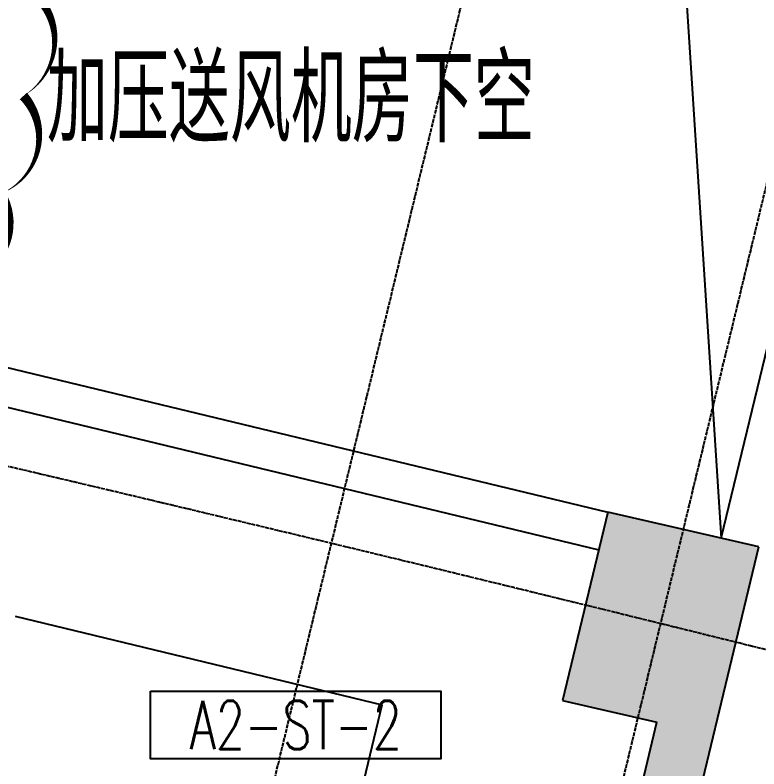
# Model space of a CAD drawing. Header units: millimetres. Extents: x 11639278 to 23698211, y -13072636 to -5537337.
# Drawn here: x 11792575 to 11796416, y -6320783 to -6316888 of the extents above; entities that cross this region are included whole.
import ezdxf
from ezdxf.enums import TextEntityAlignment as Align

# ---------------------------------------------------------------- set-up
doc = ezdxf.new("R2010")
doc.units = ezdxf.units.MM
doc.header["$LTSCALE"] = 10
doc.linetypes.add('A2-RI-F1$0$CENTER', pattern=[2, 1.25, -0.25, 0.25, -0.25])
doc.linetypes.add('A2-RI-F1$0$DOTE', pattern=[2.4200000000000004, 2, -0.2, 0.02, -0.2])
for name, color, linetype in [('A2-RI-F1$0$$1$A-SYMB-NUMB-T', 4, 'Continuous'), ('A2-RI-F1$0$$3$A-SYMB', 4, 'Continuous'), ('A2-RI-F1$0$A-GRID', 1, 'A2-RI-F1$0$CENTER'), ('A2-RI-F1$0$A-HATH-GRAY', 8, 'Continuous'), ('A2-RI-F1$0$A-SYMB-AREA', 4, 'Continuous'), ('A2-RI-F1$0$A-SYMB-NAME', 4, 'Continuous'), ('A2-RI-F1$0$A-SYMB-VOID', 35, 'Continuous'), ('A2-RI-F1$0$A-WALL', 7, 'Continuous'), ('A2-RI-F1$0$AUDIT_D_120618114340-341', 1, 'Continuous')]:
    doc.layers.add(name, color=color, linetype=linetype)
doc.styles.add('A2-RI-F1$0$$1$ECADI-TXT', font='simplex.shx', dxfattribs={"bigfont": 'hztxt.shx'})
doc.styles.add('A2-RI-F1$0$ECADI', font='hzs.shx', dxfattribs={"width": 0.7, "bigfont": 'hztxt.shx'})

# ---------------------------------------------------------------- blocks, each defined once
blk = doc.blocks.new('A2-RI-F1$0$$1$ECADI-TAG-CODE')
at = {"layer": 'A2-RI-F1$0$$1$A-SYMB-NUMB-T', "color": 1}
blk.add_lwpolyline([(1.793912929315411e-08, 3.499999970167053), (15.00000001793913, 3.499999970167053), (15.00000001793913, -2.983294677960657e-08), (1.793912929315411e-08, -2.983294677960657e-08)], close=True, dxfattribs=at)
at = {"layer": 'A2-RI-F1$0$$1$A-SYMB-NUMB-T', "style": 'A2-RI-F1$0$$1$ECADI-TXT', "width": 0.7}
blk.add_attdef('CODE', text='', height=2.5, dxfattribs=at).set_placement((7.500000017939129, 1.749999970167053), align=Align.MIDDLE_CENTER)
blk = doc.blocks.new('A2-RI-F1$0$5erhfh')
at = {"layer": 'A2-RI-F1$0$A-SYMB-AREA', "style": 'A2-RI-F1$0$ECADI', "width": 0.7}
blk.add_attdef('340M2', text='', height=2.5, dxfattribs=at).set_placement((0, 1.25), align=Align.MIDDLE_LEFT)
at = {"layer": 'A2-RI-F1$0$A-SYMB-NAME', "style": 'A2-RI-F1$0$ECADI', "width": 0.7}
blk.add_attdef('CHINESENAME', (-12.29193252821193, 3.0875), '', height=4.5, dxfattribs=at)
blk = doc.blocks.new('A2-RI-F1')
at = {"layer": 'A2-RI-F1$0$A-HATH-GRAY', "ltscale": 3}
h = blk.add_hatch(color=256, dxfattribs=at)
h.paths.add_polyline_path([(11790116.08440735, -6326355.420583756), (11789336.48704571, -6326175.721999056), (11789104.02789268, -6327140.176331323), (11789881.7562484, -6327327.629271274)], flags=17)
h.paths.add_polyline_path([(11784982.07750059, -6317845.927547015), (11785569.17010833, -6317969.710703944), (11785692.95326526, -6317382.618096206), (11785105.86065752, -6317258.834939277)])
h.paths.add_polyline_path([(11783331.63540817, -6325673.828983516), (11783918.72801591, -6325797.612140444), (11784042.51117283, -6325210.519532707), (11783455.4185651, -6325086.736375777)], flags=17)
h.paths.add_polyline_path([(11787538.95659537, -6310566.061386202), (11786168.76169603, -6310278.714510296), (11785797.41200836, -6312039.993362097), (11787167.60690771, -6312327.340238004)])
h.paths.add_polyline_path([(11778410.62245153, -6308757.447392059), (11777032.7416437, -6308509.562804598), (11776712.11847465, -6310280.778366802), (11778089.99928248, -6310528.662954263)])
h.paths.add_polyline_path([(11790242.3600651, -6324537.328204209), (11791465.11188933, -6319482.900487989), (11790976.76614521, -6319370.335921482), (11791211.09430416, -6318398.12723396), (11791992.60684113, -6318578.287661324), (11790534.71163159, -6324604.715762605)])
edge = h.paths.add_edge_path()
edge.add_arc((11715428.67205148, -6654719.330084357), 328247.9795160223, 79.92266014707627, 81.00674811684888, ccw=False)
edge.add_line((11772864.63270262, -6331535.409567832), (11773061.22478829, -6330451.810558354))
edge.add_line((11773061.22478829, -6330451.810558354), (11774438.40910733, -6330701.106125399))
edge.add_line((11774438.40910733, -6330701.106125399), (11774242.24376963, -6331784.782944146))
edge.add_arc((11720000.66023522, -6627501.219028139), 300649.8959829168, 78.2274827493768, 79.60609913589502, ccw=False)
edge.add_line((11781341.20636825, -6333175.383677858), (11781568.29230941, -6332098.352867032))
edge.add_line((11781568.29230941, -6332098.352867032), (11782938.28711665, -6332386.645067665))
edge.add_line((11782938.28711665, -6332386.645067665), (11782711.08888637, -6333464.210995262))
edge.add_arc((11720000.66025055, -6627501.218953365), 300649.8959065875, 77.05850786861481, 77.96068022842718, ccw=False)
edge.add_line((11787332.99463505, -6334488.050896065), (11787450.15923036, -6334001.944412149))
edge.add_line((11787450.15923036, -6334001.944412149), (11788229.75659201, -6334181.64299685))
edge.add_line((11788229.75659201, -6334181.64299685), (11788112.58213476, -6334667.770404884))
edge.add_line((11788112.58213476, -6334667.770404884), (11791758.17982042, -6335546.492573418))
edge.add_line((11791758.17982042, -6335546.492573418), (11791875.34972358, -6335060.364067676))
edge.add_line((11791875.34972358, -6335060.364067676), (11792167.69873419, -6335127.751036939))
edge.add_line((11792167.69873419, -6335127.751036939), (11793115.12148292, -6331196.970241321))
edge.add_line((11793115.12148292, -6331196.970241321), (11789518.12823036, -6330329.998559081))
edge.add_line((11789518.12823036, -6330329.998559081), (11789588.42323071, -6330038.350461305))
edge.add_line((11789588.42323071, -6330038.350461305), (11792893.76428709, -6330835.029860979))
edge.add_line((11792893.76428709, -6330835.029860979), (11793527.30042168, -6328206.553466046))
edge.add_line((11793527.30042168, -6328206.553466046), (11790221.95518572, -6327409.877326669))
edge.add_line((11790221.95518572, -6327409.877326669), (11790291.81084261, -6327117.872597164))
edge.add_line((11790291.81084261, -6327117.872597164), (11793598.84220926, -6327909.006524483))
edge.add_line((11793598.84220926, -6327909.006524483), (11793761.62991507, -6327234.339242093))
edge.add_line((11793761.62991507, -6327234.339242093), (11794248.8782661, -6327346.650857532))
edge.add_line((11794248.8782661, -6327346.650857532), (11795889.11156035, -6320541.454822238))
edge.add_line((11795889.11156035, -6320541.454822238), (11795401.86320933, -6320429.143206801))
edge.add_line((11795401.86320933, -6320429.143206801), (11795636.30384598, -6319456.961643168))
edge.add_line((11795636.30384598, -6319456.961643168), (11796415.78872992, -6319636.63310398))
edge.add_line((11796415.78872992, -6319636.63310398), (11794305.0862716, -6328393.767867261))
edge.add_line((11794305.0862716, -6328393.767867261), (11793818.89614066, -6328277.065346335))
edge.add_line((11793818.89614066, -6328277.065346335), (11793208.84808423, -6330808.106095122))
edge.add_line((11793208.84808423, -6330808.106095122), (11793694.92826932, -6330925.264351713))
edge.add_line((11793694.92826932, -6330925.264351713), (11792418.74809936, -6336220.03325031))
edge.add_arc((11720132.33392726, -6626770.158887025), 299407.249714115, 76.02894159591493, 81.04323988807005)
edge.add_line((11766746.75925568, -6331013.846135003), (11766739.78624526, -6330506.692948949))
h = blk.add_hatch(color=256, dxfattribs=at)
h.paths.add_polyline_path([(11789588.42323071, -6330038.350461306), (11788859.30298631, -6329862.612960435), (11788742.12812596, -6330348.762033193), (11789130.99227691, -6330442.488614823), (11789177.87216318, -6330247.987736622), (11789518.12823036, -6330329.998559063)], flags=17)
h.paths.add_polyline_path([(11788859.30298632, -6329862.612960435), (11788762.0962433, -6329839.183532687), (11788644.92137779, -6330325.332626819), (11788742.12812596, -6330348.762033195)], flags=17)
h.paths.add_polyline_path([(11790292.30745917, -6327117.991401661), (11789951.91185505, -6327036.559301008), (11789881.75624841, -6327327.629271275), (11790222.01240403, -6327409.639932502)], flags=17)
h.paths.add_polyline_path([(11796415.78872645, -6319636.633118346), (11795636.30384252, -6319456.961657535), (11795401.86320586, -6320429.143221168), (11795889.11155689, -6320541.454836603), (11794248.87826264, -6327346.650871899), (11793761.6299116, -6327234.339256461), (11793598.8422058, -6327909.006538849), (11790291.81083914, -6327117.872611531), (11790221.95518226, -6327409.877341036), (11793527.30041822, -6328206.553480412), (11792893.76428362, -6330835.029875345), (11789588.42322724, -6330038.350475671), (11789518.12822689, -6330329.998573448), (11793115.12147946, -6331196.970255687), (11792167.69873073, -6335127.751051307), (11791875.34972011, -6335060.364082042), (11791758.17981695, -6335546.492587783), (11788112.58213129, -6334667.770419251), (11788229.75658854, -6334181.643011217), (11787450.1592269, -6334001.944426516), (11787332.99463159, -6334488.050910432, 0.003936489857834131), (11782711.08888291, -6333464.211009629), (11782938.28711318, -6332386.645082031), (11781568.29230594, -6332098.3528814), (11781341.20636478, -6333175.383692225, 0.006015421321692908), (11774242.24376616, -6331784.782958512), (11774438.40910387, -6330701.106139766), (11773061.22478482, -6330451.810572721), (11772864.63269915, -6331535.409582199, 0.004730261393427153), (11766739.78472158, -6330506.582396614), (11766746.75925222, -6331013.84614937, -0.02188249548002499), (11792418.74809589, -6336220.033264677), (11793694.92826585, -6330925.264366079), (11793208.84808077, -6330808.106109488), (11793818.89613719, -6328277.065360703), (11794305.08626814, -6328393.767881627)])
at = {"layer": 'A2-RI-F1$0$A-GRID', "linetype": 'A2-RI-F1$0$DOTE'}
for p, q in [((11790201.8659185, -6336242.076028209), (11796425.33640154, -6310421.397466693)), ((11791901.94895714, -6336657.098659303), (11798125.1768136, -6310837.426735946))]:
    blk.add_line(p, q, dxfattribs=at)
for radius, end in [(316699.9999999902, 81.4211013305842), (313399.9999999902, 81.42148232586808)]:
    blk.add_arc((11720000.63904913, -6627501.320939044), radius, 75.58928457788856, end, dxfattribs=at)
at = {"layer": 'A2-RI-F1$0$A-SYMB-VOID', "ltscale": 500}
blk.add_lwpolyline([(11791606.28273584, -6315051.430089003), (11796031.37786093, -6316652.660843443), (11796220.88938965, -6319591.708457837)], dxfattribs=at)
at = {"layer": 'A2-RI-F1$0$A-WALL'}
for p, q in [((11796220.88938965, -6319591.708457836), (11797005.11975134, -6316337.999752603)), ((11791990.69166581, -6318577.825818662), (11795636.19136828, -6319456.934519279)), ((11791943.80586876, -6318772.252468158), (11795589.30557123, -6319651.361168776)), ((11794305.0862716, -6328393.76786726), (11796415.78872992, -6319636.633103981)), ((11794248.8782661, -6327346.650857532), (11795889.11156035, -6320541.454822238))]:
    blk.add_line(p, q, dxfattribs=at)
at = {"layer": 'A2-RI-F1$0$A-WALL', "ltscale": 3}
for p, q in [((11795636.19136828, -6319456.934519279), (11795401.86320933, -6320429.143206801)), ((11796415.78872992, -6319636.63310398), (11795636.19136828, -6319456.934519279)), ((11795401.86320933, -6320429.143206801), (11795889.11156035, -6320541.454822238))]:
    blk.add_line(p, q, dxfattribs=at)
at = {"layer": 'A2-RI-F1$0$AUDIT_D_120618114340-341', "extrusion": (-4.507981768865216e-08, -5.692726356488333e-08, -0.9999999999999974)}
blk.add_line((11792574.97146136, -6319994.60487807, -7.92729737407738e-05), (11794470.68741689, -6320451.529556051, -2.977624275507518e-05), dxfattribs=at)
at = {"layer": 'A2-RI-F1$0$AUDIT_D_120618114340-341', "extrusion": (1.41944008140533e-08, -7.121391918268377e-08, -0.9999999999999974)}
blk.add_line((11793959.88571197, -6322570.838186915, 2.347524332843576e-05), (11794470.68741689, -6320451.529556051, -0.0001202028265961663), dxfattribs=at)
at = {"layer": 'Defpoints'}
blk.add_lwpolyline([(11791879.43312657, -6320918.462302052, 0, 50, 0.52056705), (11791996.06502904, -6320413.475037359, 0, 50, 0.52056705), (11791996.06502904, -6320413.475037359, 0, 50, 0.52056705), (11792073.79362581, -6319908.487772668, 0, 50, 0.52056705), (11792073.79362581, -6319908.487772668, 0, 50, 0.52056705), (11792073.79362581, -6319286.975096977, 0, 50, 0.52056705), (11792073.79362581, -6319286.975096977, 0, 50, 0.52056705), (11792073.79362581, -6318781.987832283, 0, 50, 0.52056705), (11792073.79362581, -6318781.987832283, 0, 50, 0.52056705), (11792307.00542101, -6318277.012517692, 0, 50, 0.52056705), (11792307.00542101, -6318277.012517692, 0, 50, 0.52056705), (11792501.36592026, -6317810.875023398, 0, 50, 0.52056705), (11792501.36592026, -6317810.875023398, 0, 50, 0.52056705), (11792617.97181785, -6317305.887758707, 0, 50, 0.52056705), (11792617.97181785, -6317305.887758708, 0, 50, 0.52056705), (11792656.84911868, -6316762.062673712, 0, 50, 0.52056705)], format="xyseb", dxfattribs=at)
ref = blk.add_blockref('A2-RI-F1$0$5erhfh', (11793968.06440325, -6317855.142820864), dxfattribs=dict(xscale=100, yscale=100, zscale=100))
ref.add_attrib('CHINESENAME', '加压送风机房下空', (11792738.87115045, -6317546.392820745), dxfattribs={"layer": 'A2-RI-F1$0$A-SYMB-NAME', "height": 450, "style": 'A2-RI-F1$0$ECADI', "width": 0.7})
at = {"layer": 'A2-RI-F1$0$$3$A-SYMB', "xscale": 100.000000010019, "yscale": 100.000000010019, "zscale": 100}
blk.add_blockref('A2-RI-F1$0$$1$ECADI-TAG-CODE', (11793273.83333155, -6320730.999997016), dxfattribs=at).add_auto_attribs({'CODE': 'A2-ST-2'})

msp = doc.modelspace()

# ---------------------------------------------------------------- block references
msp.add_blockref('A2-RI-F1', (0, 0))

doc.saveas('drawing.dxf')
